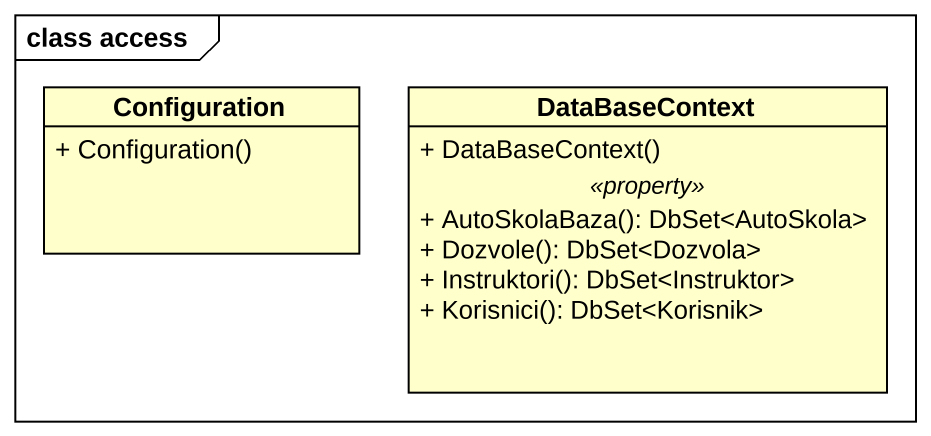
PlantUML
@startuml
mainframe class access
hide circle
hide empty members
skinparam classAttributeIconSize 0
class Configuration {
  + Configuration()
}
class DataBaseContext {
  + DataBaseContext()
  .. <<property>> ..
  + AutoSkolaBaza(): DbSet<AutoSkola>
  + Dozvole(): DbSet<Dozvola>
  + Instruktori(): DbSet<Instruktor>
  + Korisnici(): DbSet<Korisnik>
}
@enduml
